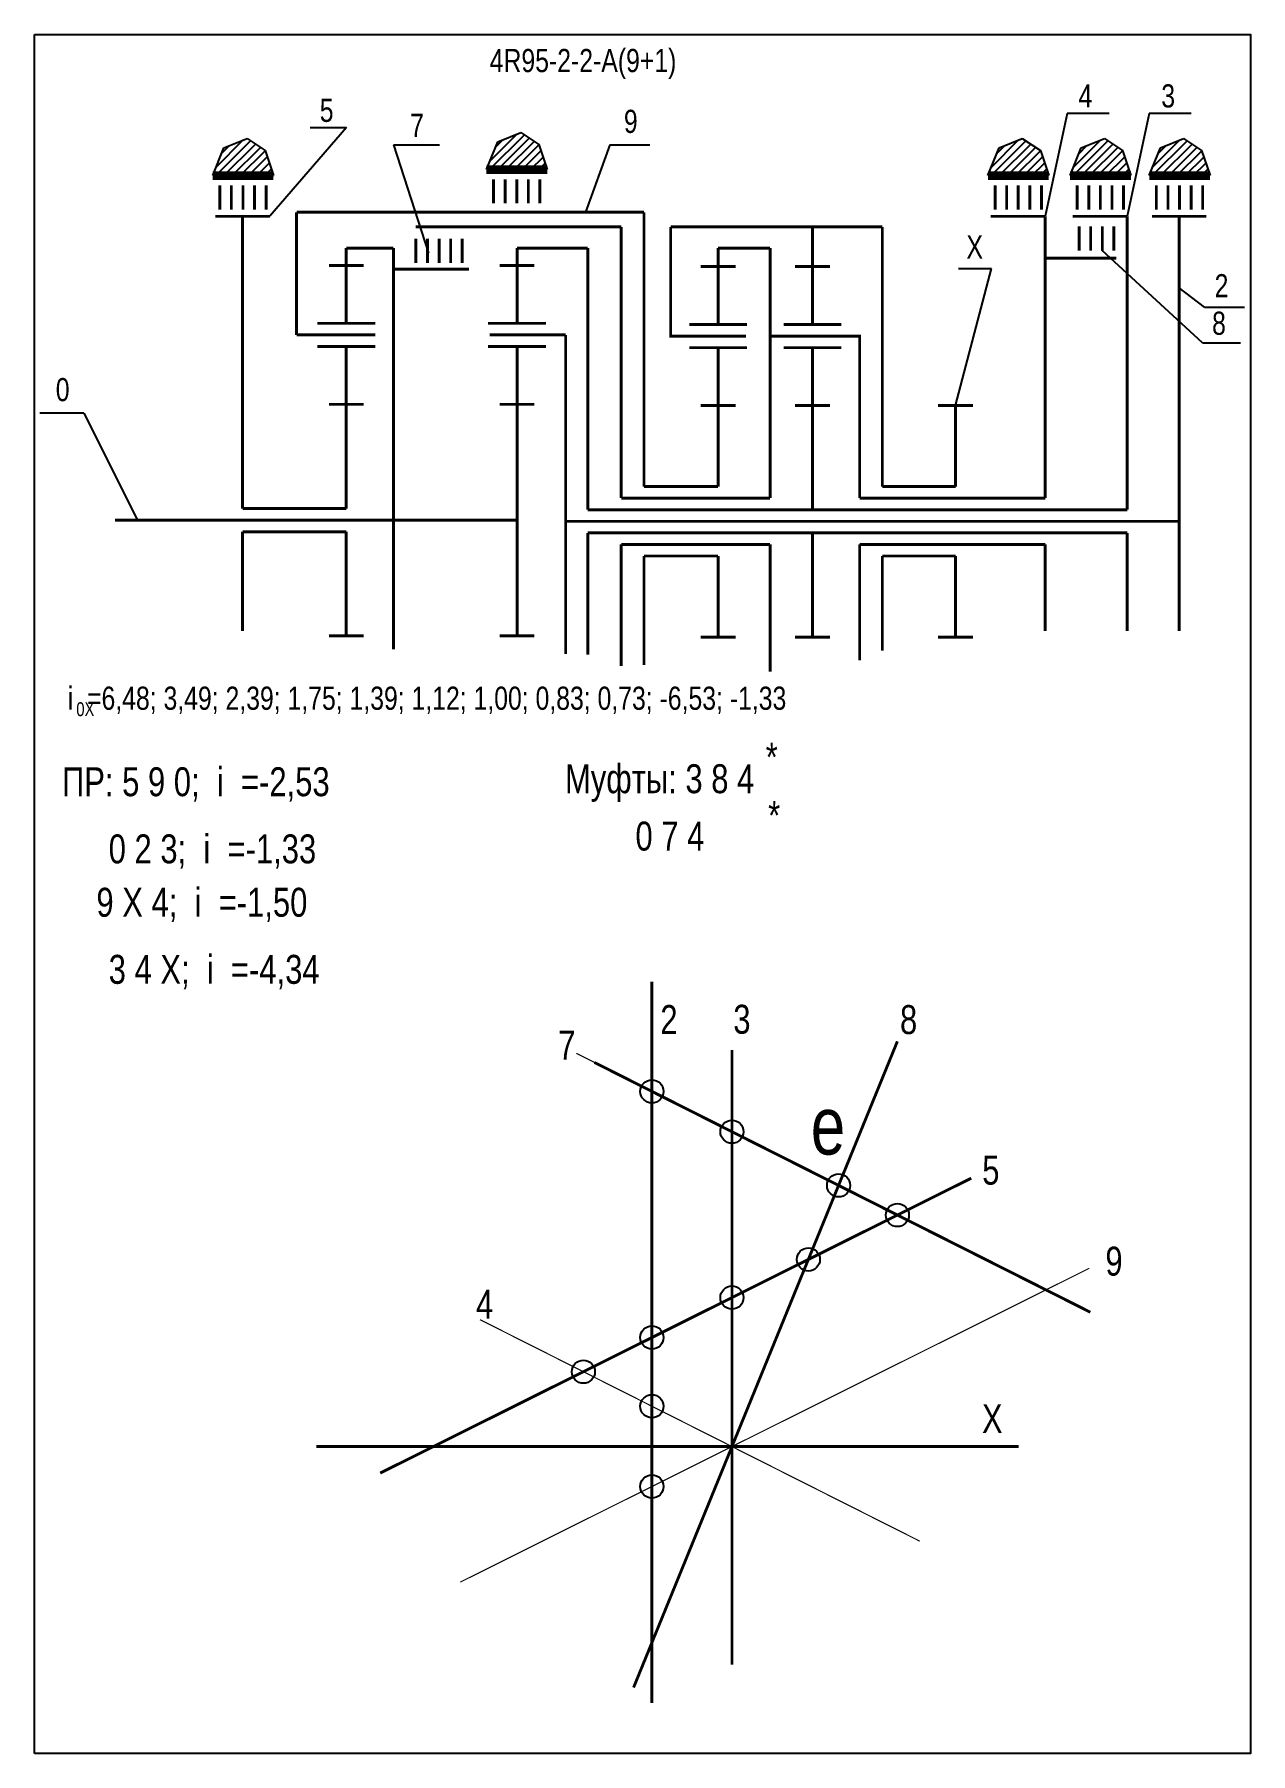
# Model space of a CAD drawing. Extents: x -352 to -142, y 153 to 450.
import ezdxf

# ---------------------------------------------------------------- set-up
doc = ezdxf.new("R2010")
doc.units = 0
doc.header["$LTSCALE"] = 15
doc.layers.get('DEFPOINTS').update_dxf_attribs({"linetype": 'CONTINUOUS'})
doc.layers.add('DIM', color=92, linetype='CONTINUOUS')
doc.layers.add('MAIN', color=5, linetype='CONTINUOUS')
doc.styles.add('AMK', font='amk.shx', dxfattribs={"width": 0.8})

msp = doc.modelspace()

# ---------------------------------------------------------------- hatches: boundary and pattern name
at = {"layer": 'DIM'}
h = msp.add_hatch(dxfattribs=at)
h.set_pattern_fill('_USER', color=0, angle=45, style=0, pattern_type=0)
h.set_pattern_definition([(45, (-69.4111, -0.2431), (-0.7071068, 0.7071068), [])])
h.paths.add_polyline_path([(-319.71, 430.28), (-321.65, 425.46), (-311.15, 425.46), (-312.6, 429.78), (-315.72, 431.89)])
h = msp.add_hatch(dxfattribs=at)
h.set_pattern_fill('_USER', color=0, angle=45, style=0, pattern_type=0)
h.set_pattern_definition([(45, (-22.133, 0.8054), (-0.7071068, 0.7071068), [])])
h.paths.add_polyline_path([(-272.43, 431.32), (-274.37, 426.5), (-263.88, 426.5), (-265.33, 430.83), (-268.44, 432.94)])
h = msp.add_hatch(dxfattribs=at)
h.set_pattern_fill('_USER', color=0, angle=45, style=0, pattern_type=0)
h.set_pattern_definition([(45, (64.4574, -0.2431), (-0.7071068, 0.7071068), [])])
h.paths.add_polyline_path([(-185.84, 430.28), (-187.78, 425.46), (-177.29, 425.46), (-178.73, 429.78), (-181.85, 431.89)])
h = msp.add_hatch(dxfattribs=at)
h.set_pattern_fill('_USER', color=0, angle=45, style=0, pattern_type=0)
h.set_pattern_definition([(45, (78.6364, -0.2431), (-0.7071068, 0.7071068), [])])
h.paths.add_polyline_path([(-171.66, 430.28), (-173.6, 425.46), (-163.11, 425.46), (-164.56, 429.78), (-167.67, 431.89)])
h = msp.add_hatch(dxfattribs=at)
h.set_pattern_fill('_USER', color=0, angle=45, style=0, pattern_type=0)
h.set_pattern_definition([(45, (92.3048, -0.2431), (-0.7071068, 0.7071068), [])])
h.paths.add_polyline_path([(-157.99, 430.28), (-159.94, 425.46), (-149.44, 425.46), (-150.89, 429.78), (-154, 431.89)])

# ---------------------------------------------------------------- linework, layer by layer
at = {"layer": 'DEFPOINTS', "const_width": 0.2}
for points in [[(-189.54, 238.92), (-258.85, 273.84)], [(-292.72, 201.33), (-190.67, 252.27)], [(-278.9, 182.49), (-170.28, 236.71)], [(-199.56, 189.57), (-275.48, 227.83)]]:
    msp.add_lwpolyline(points, dxfattribs=at)
at = {"layer": 'DEFPOINTS', "color": 0, "lineweight": 50, "const_width": 0.5}
msp.add_lwpolyline([(-303.75, 205.91), (-182.49, 205.91)], dxfattribs=at)
at = {"layer": 'DIM', "color": 0}
for p, q in [((-298.56, 433.79), (-311.77, 418.44)), ((-304.79, 433.79), (-298.56, 433.79)), ((-174.1, 436.21), (-177.9, 418.44)), ((-166.84, 436.21), (-174.1, 436.21)), ((-159.92, 436.21), (-163.73, 418.44)), ((-152.67, 436.21), (-159.92, 436.21)), ((-319.71, 430.28), (-315.72, 431.89)), ((-315.72, 431.89), (-312.6, 429.78)), ((-290.44, 430.77), (-282.49, 430.77)), ((-290.44, 430.77), (-284.39, 412.06)), ((-274.37, 426.5), (-272.43, 431.32)), ((-272.43, 431.32), (-268.44, 432.94)), ((-268.44, 432.94), (-265.33, 430.83)), ((-265.33, 430.83), (-263.88, 426.5)), ((-253.06, 430.77), (-257.25, 419.15)), ((-253.06, 430.77), (-246.15, 430.77)), ((-185.84, 430.28), (-181.85, 431.89)), ((-181.85, 431.89), (-178.73, 429.78)), ((-171.66, 430.28), (-167.67, 431.89)), ((-167.67, 431.89), (-164.56, 429.78)), ((-157.99, 430.28), (-154, 431.89)), ((-154, 431.89), (-150.89, 429.78)), ((-321.65, 425.46), (-319.71, 430.28)), ((-312.6, 429.78), (-311.15, 425.46)), ((-187.78, 425.46), (-185.84, 430.28)), ((-178.73, 429.78), (-177.29, 425.46)), ((-173.6, 425.46), (-171.66, 430.28)), ((-164.56, 429.78), (-163.11, 425.46)), ((-159.94, 425.46), (-157.99, 430.28)), ((-150.89, 429.78), (-149.44, 425.46)), ((-150.73, 396.59), (-168.04, 412.53)), ((-193.38, 385.75), (-187.16, 409.41)), ((-192.89, 409.41), (-187.16, 409.41)), ((-150.37, 402.72), (-154.76, 406.09)), ((-150.37, 402.72), (-143.46, 402.72)), ((-150.73, 396.59), (-144.16, 396.59)), ((-343.92, 384.43), (-351.52, 384.43)), ((-343.92, 384.43), (-334.65, 365.95))]:
    msp.add_line(p, q, dxfattribs=at)
at = {"layer": 'DIM', "color": 0, "const_width": 0.5}
for points in [[(-307.16, 419.15), (-247.18, 419.15)], [(-307.16, 397.95), (-307.16, 419.15)], [(-247.18, 419.15), (-247.18, 371.75)], [(-316.48, 367.95), (-316.48, 418.44)], [(-286.62, 416.61), (-251.1, 416.61)], [(-251.1, 416.61), (-251.1, 369.75)], [(-239.51, 397.75), (-242.56, 397.75), (-242.56, 416.61)], [(-242.56, 416.61), (-206.02, 416.61)], [(-206.02, 416.61), (-206.02, 371.75)], [(-177.9, 369.75), (-177.9, 418.44)], [(-163.73, 367.75), (-163.73, 418.44)], [(-154.76, 365.75), (-154.76, 418.44)], [(-290.44, 412.95), (-298.58, 412.95)], [(-290.44, 412.95), (-290.44, 397.95)], [(-269.08, 412.95), (-256.89, 412.95)], [(-256.89, 412.95), (-256.89, 367.75)], [(-234.37, 412.95), (-225.39, 412.95)], [(-225.39, 397.75), (-225.39, 412.95)], [(-177.9, 411.19), (-165.63, 411.19)], [(-290.44, 409.31), (-277.4, 409.31)], [(-290.44, 397.95), (-290.44, 343.62)], [(-260.7, 397.95), (-260.7, 365.95)], [(-225.39, 397.75), (-225.39, 369.75)], [(-213.26, 397.75), (-209.93, 397.75), (-209.93, 369.75)], [(-247.18, 371.75), (-234.37, 371.75)], [(-206.02, 371.75), (-193.38, 371.75)], [(-251.1, 369.75), (-225.39, 369.75)], [(-209.93, 369.75), (-177.9, 369.75)], [(-338.49, 365.95), (-269.08, 365.95)], [(-316.48, 367.95), (-298.58, 367.95)], [(-260.7, 365.95), (-260.7, 342.81)], [(-260.7, 365.75), (-222.19, 365.75)], [(-256.89, 367.75), (-163.73, 367.75)], [(-243.38, 365.75), (-154.76, 365.75)], [(-154.76, 346.82), (-154.76, 365.75)], [(-316.48, 363.95), (-298.58, 363.95)], [(-316.48, 346.82), (-316.48, 363.95)], [(-256.89, 363.75), (-163.73, 363.75)], [(-256.89, 363.75), (-256.89, 342.7)], [(-163.73, 346.82), (-163.73, 363.75)], [(-251.1, 361.75), (-225.39, 361.75)], [(-251.1, 361.75), (-251.1, 340.77)], [(-247.18, 359.75), (-234.37, 359.75)], [(-247.18, 359.75), (-247.18, 340.93)], [(-225.39, 361.75), (-225.39, 339.8)], [(-209.93, 361.75), (-177.9, 361.75)], [(-209.93, 361.75), (-209.93, 341.75)], [(-206.02, 359.75), (-206.02, 343.42)], [(-206.02, 359.75), (-193.38, 359.75)], [(-177.9, 346.82), (-177.9, 361.75)], [(-245.81, 286.25), (-245.81, 161.6)], [(-203.42, 275.91), (-248.97, 164.29)], [(-231.98, 274.44), (-231.98, 168.23)], [(-255.74, 272.27), (-170.09, 229.11)], [(-190.67, 252.27), (-292.72, 201.33)]]:
    msp.add_lwpolyline(points, dxfattribs=at)
at = {"layer": 'DIM', "color": 0}
msp.add_lwpolyline([(-316.48, 365.95, 0.5, 0.5, 0), (-298.58, 365.95, 0.5, 0.5, 0)], format="xyseb", dxfattribs=at)
for centre in [(-245.81, 267.27), (-231.98, 260.3), (-213.57, 251.03), (-203.42, 245.91), (-218.79, 238.23), (-231.98, 231.65), (-245.81, 224.75), (-257.64, 218.84), (-245.81, 212.87), (-245.81, 199.01)]:
    msp.add_circle(centre, 2, dxfattribs=at)
at = {"layer": 'MAIN'}
for points in [[(-352.43, 152.87), (-352.43, 449.87)], [(-352.43, 449.87), (-142.43, 449.87), (-142.43, 152.87), (-352.43, 152.87)]]:
    msp.add_lwpolyline(points, dxfattribs=at)
at = {"layer": 'MAIN', "color": 0}
for points, const_width in [([(-321.65, 425.46), (-311.15, 425.46)], 1.5), ([(-274.37, 426.5), (-263.88, 426.5)], 1.5), ([(-265.14, 424.85), (-265.14, 420.66)], 0.5), ([(-187.78, 425.46), (-177.29, 425.46)], 1.5), ([(-173.6, 425.46), (-163.11, 425.46)], 1.5), ([(-159.94, 425.46), (-149.44, 425.46)], 1.5), ([(-312.42, 423.81), (-312.42, 419.61)], 0.5), ([(-178.55, 423.81), (-178.55, 419.61)], 0.5), ([(-164.37, 423.81), (-164.37, 419.61)], 0.5), ([(-150.7, 423.81), (-150.7, 419.61)], 0.5), ([(-321.19, 418.44), (-311.77, 418.44)], 0.5), ([(-218.08, 399.75), (-218.08, 416.61)], 0.5), ([(-187.32, 418.44), (-177.9, 418.44)], 0.5), ([(-173.14, 418.44), (-163.73, 418.44)], 0.5), ([(-159.47, 418.44), (-150.06, 418.44)], 0.5), ([(-298.58, 409.95), (-298.58, 412.95)], 0.5), ([(-278.55, 414.56), (-278.55, 410.36)], 0.5), ([(-269.08, 409.95), (-269.08, 412.95)], 0.5), ([(-234.37, 409.75), (-234.37, 412.95)], 0.5), ([(-298.58, 409.95), (-301.58, 409.95)], 0.5), ([(-298.58, 399.95), (-298.58, 409.95)], 0.5), ([(-298.58, 409.95), (-295.58, 409.95)], 0.5), ([(-269.08, 409.95), (-272.08, 409.95)], 0.5), ([(-269.08, 399.95), (-269.08, 409.95)], 0.5), ([(-269.08, 409.95), (-266.08, 409.95)], 0.5), ([(-234.37, 409.75), (-237.37, 409.75)], 0.5), ([(-234.37, 399.75), (-234.37, 409.75)], 0.5), ([(-234.37, 409.75), (-231.37, 409.75)], 0.5), ([(-218.08, 409.75), (-221.08, 409.75)], 0.5), ([(-218.08, 409.75), (-215.08, 409.75)], 0.5), ([(-293.58, 397.95), (-307.16, 397.95)], 0.5), ([(-260.7, 397.95), (-273.82, 397.95)], 0.5), ([(-229.56, 397.75), (-239.51, 397.75)], 0.5), ([(-213.26, 397.75), (-225.39, 397.75)], 0.5), ([(-298.58, 395.95), (-303.58, 395.95)], 0.5), ([(-298.58, 385.95), (-298.58, 395.95), (-293.58, 395.95)], 0.5), ([(-269.08, 395.95), (-274.08, 395.95)], 0.5), ([(-269.08, 385.95), (-269.08, 395.95), (-264.08, 395.95)], 0.5), ([(-234.37, 395.75), (-239.37, 395.75)], 0.5), ([(-234.37, 385.75), (-234.37, 395.75), (-229.37, 395.75)], 0.5), ([(-218.08, 395.75), (-223.08, 395.75)], 0.5), ([(-218.08, 385.75), (-218.08, 395.75), (-213.08, 395.75)], 0.5), ([(-298.58, 385.95), (-301.58, 385.95)], 0.5), ([(-298.58, 367.95), (-298.58, 385.95)], 0.5), ([(-298.58, 385.95), (-295.58, 385.95)], 0.5), ([(-269.08, 385.95), (-272.08, 385.95)], 0.5), ([(-269.08, 365.95), (-269.08, 385.95)], 0.5), ([(-269.08, 385.95), (-266.08, 385.95)], 0.5), ([(-234.37, 385.75), (-237.37, 385.75)], 0.5), ([(-234.37, 371.75), (-234.37, 385.75)], 0.5), ([(-234.37, 385.75), (-231.37, 385.75)], 0.5), ([(-218.08, 385.75), (-221.08, 385.75)], 0.5), ([(-218.08, 367.75), (-218.08, 385.75)], 0.5), ([(-218.08, 385.75), (-215.08, 385.75)], 0.5), ([(-193.38, 385.75), (-196.38, 385.75)], 0.5), ([(-193.38, 371.75), (-193.38, 385.75)], 0.5), ([(-193.38, 385.75), (-190.38, 385.75)], 0.5), ([(-269.08, 365.95), (-269.08, 345.95)], 0.5), ([(-298.58, 363.95), (-298.58, 345.95)], 0.5), ([(-218.08, 363.75), (-218.08, 345.75)], 0.5), ([(-234.37, 359.75), (-234.37, 345.75)], 0.5), ([(-193.38, 359.75), (-193.38, 345.75)], 0.5), ([(-298.58, 345.95), (-301.58, 345.95)], 0.5), ([(-298.58, 345.95), (-295.58, 345.95)], 0.5), ([(-269.08, 345.95), (-272.08, 345.95)], 0.5), ([(-269.08, 345.95), (-266.08, 345.95)], 0.5), ([(-234.37, 345.75), (-237.37, 345.75)], 0.5), ([(-234.37, 345.75), (-231.37, 345.75)], 0.5), ([(-218.08, 345.75), (-221.08, 345.75)], 0.5), ([(-218.08, 345.75), (-215.08, 345.75)], 0.5), ([(-193.38, 345.75), (-196.38, 345.75)], 0.5), ([(-193.38, 345.75), (-190.38, 345.75)], 0.5)]:
    msp.add_lwpolyline(points, dxfattribs=dict(at, const_width=const_width))
for points in [[(-273.14, 424.85, 0.5, 0.5, 0), (-273.14, 420.66, 0.5, 0.5, 0)], [(-271.14, 424.85, 0.5, 0.5, 0), (-271.14, 420.66, 0.5, 0.5, 0)], [(-269.14, 424.85, 0.5, 0.5, 0), (-269.14, 420.66, 0.5, 0.5, 0)], [(-267.14, 424.85, 0.5, 0.5, 0), (-267.14, 420.66, 0.5, 0.5, 0)], [(-320.42, 423.81, 0.5, 0.5, 0), (-320.42, 419.61, 0.5, 0.5, 0)], [(-318.42, 423.81, 0.5, 0.5, 0), (-318.42, 419.61, 0.5, 0.5, 0)], [(-316.42, 423.81, 0.5, 0.5, 0), (-316.42, 419.61, 0.5, 0.5, 0)], [(-314.42, 423.81, 0.5, 0.5, 0), (-314.42, 419.61, 0.5, 0.5, 0)], [(-186.55, 423.81, 0.5, 0.5, 0), (-186.55, 419.61, 0.5, 0.5, 0)], [(-184.55, 423.81, 0.5, 0.5, 0), (-184.55, 419.61, 0.5, 0.5, 0)], [(-182.55, 423.81, 0.5, 0.5, 0), (-182.55, 419.61, 0.5, 0.5, 0)], [(-180.55, 423.81, 0.5, 0.5, 0), (-180.55, 419.61, 0.5, 0.5, 0)], [(-172.37, 423.81, 0.5, 0.5, 0), (-172.37, 419.61, 0.5, 0.5, 0)], [(-170.37, 423.81, 0.5, 0.5, 0), (-170.37, 419.61, 0.5, 0.5, 0)], [(-168.37, 423.81, 0.5, 0.5, 0), (-168.37, 419.61, 0.5, 0.5, 0)], [(-166.37, 423.81, 0.5, 0.5, 0), (-166.37, 419.61, 0.5, 0.5, 0)], [(-158.7, 423.81, 0.5, 0.5, 0), (-158.7, 419.61, 0.5, 0.5, 0)], [(-156.7, 423.81, 0.5, 0.5, 0), (-156.7, 419.61, 0.5, 0.5, 0)], [(-154.7, 423.81, 0.5, 0.5, 0), (-154.7, 419.61, 0.5, 0.5, 0)], [(-152.7, 423.81, 0.5, 0.5, 0), (-152.7, 419.61, 0.5, 0.5, 0)], [(-172.04, 416.73, 0.5, 0.5, 0), (-172.04, 412.53, 0.5, 0.5, 0)], [(-170.04, 416.73, 0.5, 0.5, 0), (-170.04, 412.53, 0.5, 0.5, 0)], [(-168.04, 416.73, 0.5, 0.5, 0), (-168.04, 412.53, 0.5, 0.5, 0)], [(-166.04, 416.73, 0.5, 0.5, 0), (-166.04, 412.53, 0.5, 0.5, 0)], [(-286.55, 414.56, 0.5, 0.5, 0), (-286.55, 410.36, 0.5, 0.5, 0)], [(-284.55, 414.56, 0.5, 0.5, 0), (-284.55, 410.36, 0.5, 0.5, 0)], [(-282.55, 414.56, 0.5, 0.5, 0), (-282.55, 410.36, 0.5, 0.5, 0)], [(-280.55, 414.56, 0.5, 0.5, 0), (-280.55, 410.36, 0.5, 0.5, 0)], [(-293.58, 399.95, 0.5, 0.5, 0), (-303.58, 399.95, 0.5, 0.5, 0)], [(-264.08, 399.95, 0.5, 0.5, 0), (-274.08, 399.95, 0.5, 0.5, 0)], [(-229.37, 399.75, 0.5, 0.5, 0), (-239.37, 399.75, 0.5, 0.5, 0)], [(-213.08, 399.75, 0.5, 0.5, 0), (-223.08, 399.75, 0.5, 0.5, 0)]]:
    msp.add_lwpolyline(points, format="xyseb", dxfattribs=at)

# ---------------------------------------------------------------- texts
at = {"layer": 'DIM', "color": 0, "style": 'AMK', "width": 0.8}
for s, height, p in [('4R95-2-2-A(9+1)', 4, (-273.81, 443.35)), ('4', 4, (-172.14, 437.24)), ('3', 4, (-157.85, 437.24)), ('5', 4, (-303.16, 434.75)), ('9', 4, (-250.64, 432.84)), ('7', 4, (-287.55, 432.15)), ('X', 4, (-191.5, 411.14)), ('2', 4, (-148.64, 404.45)), ('8', 4, (-149.08, 397.97)), ('0', 4, (-348.74, 386.5)), ('i  =6,48; 3,49; 2,39; 1,75; 1,39; 1,12; 1,00; 0,83; 0,73; -6,53; -1,33', 4, (-346.67, 333.19)), ('0X', 2.4, (-345.2, 332.09)), ('*', 5, (-226.16, 322.51)), ('Муфты: 3 8 4', 5, (-260.82, 318.78)), (' ПР: 5 9 0;  i  =-2,53', 5, (-349.15, 318.26)), ('*', 5, (-225.73, 312.44)), ('    0 2 3;  i  =-1,33', 5, (-345.55, 306.66)), ('       0 7 4', 5, (-259.05, 308.87)), ('     9 X 4;  i  =-1,50', 5, (-349.15, 297.44)), ('    3 4 X;  i  =-4,34', 5, (-345.55, 285.85)), ('2', 5, (-244.35, 277.18)), ('3', 5, (-231.75, 277.23)), ('8', 5, (-202.97, 277.17)), ('7', 5, (-261.98, 272.76)), ('e', 10, (-218.37, 256.36)), ('5', 5, (-188.77, 251.16)), ('9', 5, (-167.5, 235.44)), ('4', 5, (-276.17, 228)), ('X', 5, (-188.82, 208.23))]:
    msp.add_text(s, height=height, dxfattribs=at).set_placement(p)

doc.saveas('drawing.dxf')
